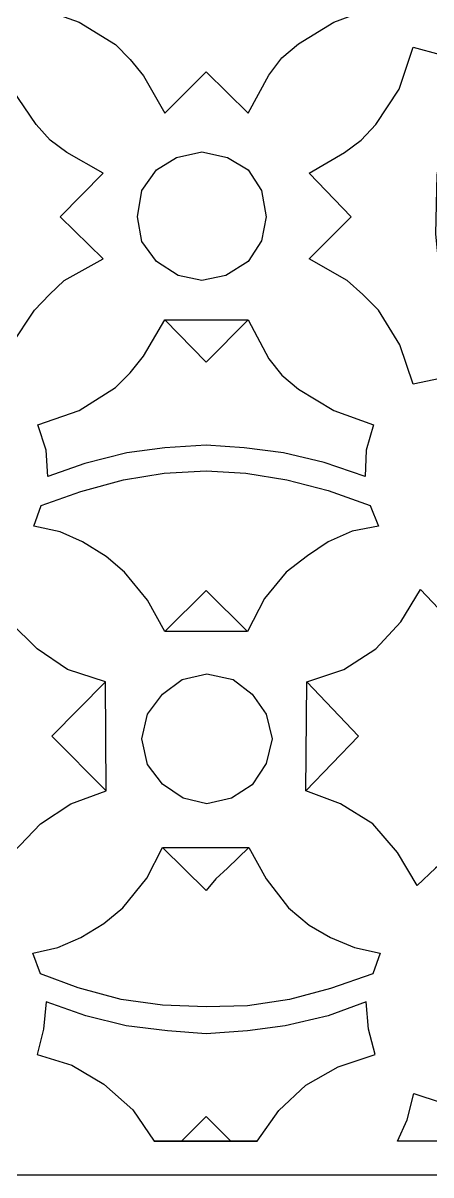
# Model space of a CAD drawing. Header units: centimetres. Extents: x 19.07 to 27, y 0.59 to 8.17.
# Drawn here: x 22.308 to 23.929, y 0.594 to 5.171 of the extents above; entities that cross this region are included whole.
import ezdxf

# ---------------------------------------------------------------- set-up
doc = ezdxf.new("R2010")
doc.units = ezdxf.units.CM
doc.header["$MEASUREMENT"] = 0
doc.layers.add('layer 1', color=7, linetype='Continuous')

msp = doc.modelspace()

# ---------------------------------------------------------------- linework, layer by layer
at = {"layer": 'layer 1', "color": 250}
for points, knots in [([(26.99977, 0.59412), (26.99977, 0.59412), (19.06791, 0.59412), (19.06791, 0.59412), (19.06791, 0.59412), (19.06791, 0.59412), (19.06791, 8.16887), (19.06791, 8.16887), (19.06791, 8.16887), (19.06791, 8.16887), (26.99977, 8.16887), (26.99977, 8.16887), (26.99977, 8.16887), (26.99977, 8.16887), (26.99977, 0.59412), (26.99977, 0.59412)], [0, 0, 0, 0, 0.2, 0.2, 0.2, 0.2, 0.4, 0.4, 0.4, 0.4, 0.6, 0.6, 0.6, 0.6, 1, 1, 1, 1]), ([(22.87166, 4.81396), (22.87166, 4.81396), (22.78648, 4.96139), (22.78648, 4.96139), (22.78648, 4.96139), (22.78648, 4.96139), (22.73406, 5.02692), (22.73406, 5.02692), (22.73406, 5.02692), (22.73406, 5.02692), (22.67509, 5.08589), (22.67509, 5.08589), (22.67509, 5.08589), (22.67509, 5.08589), (22.53093, 5.17435), (22.53093, 5.17435), (22.53093, 5.17435), (22.53093, 5.17435), (22.36712, 5.23332), (22.36712, 5.23332), (22.36712, 5.23332), (22.36712, 5.23332), (22.39988, 5.33489), (22.39988, 5.33489), (22.39988, 5.33489), (22.39988, 5.33489), (22.40643, 5.43973), (22.40643, 5.43973), (22.40643, 5.43973), (22.40643, 5.43973), (22.55386, 5.38731), (22.55386, 5.38731), (22.55386, 5.38731), (22.55386, 5.38731), (22.72095, 5.34472), (22.72095, 5.34472), (22.72095, 5.34472), (22.72095, 5.34472), (22.87494, 5.32178), (22.87494, 5.32178), (22.87494, 5.32178), (22.87494, 5.32178), (23.03548, 5.31196), (23.03548, 5.31196), (23.03548, 5.31196), (23.03548, 5.31196), (23.18618, 5.32178), (23.18618, 5.32178), (23.18618, 5.32178), (23.18618, 5.32178), (23.34345, 5.34472), (23.34345, 5.34472), (23.34345, 5.34472), (23.34345, 5.34472), (23.50398, 5.38076), (23.50398, 5.38076), (23.50398, 5.38076), (23.50398, 5.38076), (23.6678, 5.43973), (23.6678, 5.43973), (23.6678, 5.43973), (23.6678, 5.43973), (23.67107, 5.33489), (23.67107, 5.33489), (23.67107, 5.33489), (23.67107, 5.33489), (23.70056, 5.23332), (23.70056, 5.23332), (23.70056, 5.23332), (23.70056, 5.23332), (23.5433, 5.17435), (23.5433, 5.17435), (23.5433, 5.17435), (23.5433, 5.17435), (23.40242, 5.08917), (23.40242, 5.08917), (23.40242, 5.08917), (23.40242, 5.08917), (23.33689, 5.03347), (23.33689, 5.03347), (23.33689, 5.03347), (23.33689, 5.03347), (23.28447, 4.96467), (23.28447, 4.96467), (23.28447, 4.96467), (23.28447, 4.96467), (23.20257, 4.81396), (23.20257, 4.81396), (23.20257, 4.81396), (23.20257, 4.81396), (23.03548, 4.97778), (23.03548, 4.97778), (23.03548, 4.97778), (23.03548, 4.97778), (22.87166, 4.81396), (22.87166, 4.81396)], [0, 0, 0, 0, 0.04, 0.04, 0.04, 0.04, 0.08, 0.08, 0.08, 0.08, 0.12, 0.12, 0.12, 0.12, 0.16, 0.16, 0.16, 0.16, 0.2, 0.2, 0.2, 0.2, 0.24, 0.24, 0.24, 0.24, 0.28, 0.28, 0.28, 0.28, 0.32, 0.32, 0.32, 0.32, 0.36, 0.36, 0.36, 0.36, 0.4, 0.4, 0.4, 0.4, 0.44, 0.44, 0.44, 0.44, 0.48, 0.48, 0.48, 0.48, 0.52, 0.52, 0.52, 0.52, 0.56, 0.56, 0.56, 0.56, 0.6, 0.6, 0.6, 0.6, 0.64, 0.64, 0.64, 0.64, 0.68, 0.68, 0.68, 0.68, 0.72, 0.72, 0.72, 0.72, 0.76, 0.76, 0.76, 0.76, 0.8, 0.8, 0.8, 0.8, 0.84, 0.84, 0.84, 0.84, 0.88, 0.88, 0.88, 0.88, 0.92, 0.92, 0.92, 0.92, 1, 1, 1, 1]), ([(22.62594, 4.23406), (22.62594, 4.23406), (22.47196, 4.14888), (22.47196, 4.14888), (22.47196, 4.14888), (22.47196, 4.14888), (22.41298, 4.09318), (22.41298, 4.09318), (22.41298, 4.09318), (22.41298, 4.09318), (22.35401, 4.03093), (22.35401, 4.03093), (22.35401, 4.03093), (22.35401, 4.03093), (22.26227, 3.89333), (22.26227, 3.89333), (22.26227, 3.89333), (22.26227, 3.89333), (22.20985, 3.73607), (22.20985, 3.73607), (22.20985, 3.73607), (22.20985, 3.73607), (22.11157, 3.759), (22.11157, 3.759), (22.11157, 3.759), (22.11157, 3.759), (21.9969, 3.76883), (21.9969, 3.76883), (21.9969, 3.76883), (21.9969, 3.76883), (22.05915, 3.93264), (22.05915, 3.93264), (22.05915, 3.93264), (22.05915, 3.93264), (22.09846, 4.08663), (22.09846, 4.08663), (22.09846, 4.08663), (22.09846, 4.08663), (22.11812, 4.25044), (22.11812, 4.25044), (22.11812, 4.25044), (22.11812, 4.25044), (22.12795, 4.40115), (22.12795, 4.40115), (22.12795, 4.40115), (22.12795, 4.40115), (22.11812, 4.56824), (22.11812, 4.56824), (22.11812, 4.56824), (22.11812, 4.56824), (22.09846, 4.7255), (22.09846, 4.7255), (22.09846, 4.7255), (22.09846, 4.7255), (22.05915, 4.88604), (22.05915, 4.88604), (22.05915, 4.88604), (22.05915, 4.88604), (21.9969, 5.03675), (21.9969, 5.03675), (21.9969, 5.03675), (21.9969, 5.03675), (22.11157, 5.04658), (22.11157, 5.04658), (22.11157, 5.04658), (22.11157, 5.04658), (22.20985, 5.07606), (22.20985, 5.07606), (22.20985, 5.07606), (22.20985, 5.07606), (22.26555, 4.90897), (22.26555, 4.90897), (22.26555, 4.90897), (22.26555, 4.90897), (22.36056, 4.76809), (22.36056, 4.76809), (22.36056, 4.76809), (22.36056, 4.76809), (22.41626, 4.70584), (22.41626, 4.70584), (22.41626, 4.70584), (22.41626, 4.70584), (22.48179, 4.6567), (22.48179, 4.6567), (22.48179, 4.6567), (22.48179, 4.6567), (22.62594, 4.57479), (22.62594, 4.57479), (22.62594, 4.57479), (22.62594, 4.57479), (22.45558, 4.40115), (22.45558, 4.40115), (22.45558, 4.40115), (22.45558, 4.40115), (22.62594, 4.23406), (22.62594, 4.23406)], [0, 0, 0, 0, 0.04, 0.04, 0.04, 0.04, 0.08, 0.08, 0.08, 0.08, 0.12, 0.12, 0.12, 0.12, 0.16, 0.16, 0.16, 0.16, 0.2, 0.2, 0.2, 0.2, 0.24, 0.24, 0.24, 0.24, 0.28, 0.28, 0.28, 0.28, 0.32, 0.32, 0.32, 0.32, 0.36, 0.36, 0.36, 0.36, 0.4, 0.4, 0.4, 0.4, 0.44, 0.44, 0.44, 0.44, 0.48, 0.48, 0.48, 0.48, 0.52, 0.52, 0.52, 0.52, 0.56, 0.56, 0.56, 0.56, 0.6, 0.6, 0.6, 0.6, 0.64, 0.64, 0.64, 0.64, 0.68, 0.68, 0.68, 0.68, 0.72, 0.72, 0.72, 0.72, 0.76, 0.76, 0.76, 0.76, 0.8, 0.8, 0.8, 0.8, 0.84, 0.84, 0.84, 0.84, 0.88, 0.88, 0.88, 0.88, 0.92, 0.92, 0.92, 0.92, 1, 1, 1, 1]), ([(23.44501, 4.23406), (23.44501, 4.23406), (23.59572, 4.14888), (23.59572, 4.14888), (23.59572, 4.14888), (23.59572, 4.14888), (23.65797, 4.09318), (23.65797, 4.09318), (23.65797, 4.09318), (23.65797, 4.09318), (23.72022, 4.03093), (23.72022, 4.03093), (23.72022, 4.03093), (23.72022, 4.03093), (23.8054, 3.89333), (23.8054, 3.89333), (23.8054, 3.89333), (23.8054, 3.89333), (23.85782, 3.73607), (23.85782, 3.73607), (23.85782, 3.73607), (23.85782, 3.73607), (23.96594, 3.759), (23.96594, 3.759), (23.96594, 3.759), (23.96594, 3.759), (24.0675, 3.76883), (24.0675, 3.76883), (24.0675, 3.76883), (24.0675, 3.76883), (24.01181, 3.93264), (24.01181, 3.93264), (24.01181, 3.93264), (24.01181, 3.93264), (23.97249, 4.08663), (23.97249, 4.08663), (23.97249, 4.08663), (23.97249, 4.08663), (23.94628, 4.33235), (23.94628, 4.33235), (23.94628, 4.33235), (23.94628, 4.33235), (23.95283, 4.56824), (23.95283, 4.56824), (23.95283, 4.56824), (23.95283, 4.56824), (23.99543, 4.81396), (23.99543, 4.81396), (23.99543, 4.81396), (23.99543, 4.81396), (24.0675, 5.03675), (24.0675, 5.03675), (24.0675, 5.03675), (24.0675, 5.03675), (23.96594, 5.04658), (23.96594, 5.04658), (23.96594, 5.04658), (23.96594, 5.04658), (23.85782, 5.07606), (23.85782, 5.07606), (23.85782, 5.07606), (23.85782, 5.07606), (23.80212, 4.90897), (23.80212, 4.90897), (23.80212, 4.90897), (23.80212, 4.90897), (23.71039, 4.76809), (23.71039, 4.76809), (23.71039, 4.76809), (23.71039, 4.76809), (23.65142, 4.70584), (23.65142, 4.70584), (23.65142, 4.70584), (23.65142, 4.70584), (23.58589, 4.6567), (23.58589, 4.6567), (23.58589, 4.6567), (23.58589, 4.6567), (23.44501, 4.57479), (23.44501, 4.57479), (23.44501, 4.57479), (23.44501, 4.57479), (23.6121, 4.40115), (23.6121, 4.40115), (23.6121, 4.40115), (23.6121, 4.40115), (23.44501, 4.23406), (23.44501, 4.23406)], [0, 0, 0, 0, 0.0434783, 0.0434783, 0.0434783, 0.0434783, 0.0869565, 0.0869565, 0.0869565, 0.0869565, 0.1304348, 0.1304348, 0.1304348, 0.1304348, 0.173913, 0.173913, 0.173913, 0.173913, 0.2173913, 0.2173913, 0.2173913, 0.2173913, 0.2608696, 0.2608696, 0.2608696, 0.2608696, 0.3043478, 0.3043478, 0.3043478, 0.3043478, 0.3478261, 0.3478261, 0.3478261, 0.3478261, 0.3913043, 0.3913043, 0.3913043, 0.3913043, 0.4347826, 0.4347826, 0.4347826, 0.4347826, 0.4782609, 0.4782609, 0.4782609, 0.4782609, 0.5217391, 0.5217391, 0.5217391, 0.5217391, 0.5652174, 0.5652174, 0.5652174, 0.5652174, 0.6086957, 0.6086957, 0.6086957, 0.6086957, 0.6521739, 0.6521739, 0.6521739, 0.6521739, 0.6956522, 0.6956522, 0.6956522, 0.6956522, 0.7391304, 0.7391304, 0.7391304, 0.7391304, 0.7826087, 0.7826087, 0.7826087, 0.7826087, 0.826087, 0.826087, 0.826087, 0.826087, 0.8695652, 0.8695652, 0.8695652, 0.8695652, 0.9130435, 0.9130435, 0.9130435, 0.9130435, 1, 1, 1, 1]), ([(23.01909, 4.65998), (23.01909, 4.65998), (22.91753, 4.63704), (22.91753, 4.63704), (22.91753, 4.63704), (22.91753, 4.63704), (22.8389, 4.5879), (22.8389, 4.5879), (22.8389, 4.5879), (22.8389, 4.5879), (22.77993, 4.50599), (22.77993, 4.50599), (22.77993, 4.50599), (22.77993, 4.50599), (22.76355, 4.40115), (22.76355, 4.40115), (22.76355, 4.40115), (22.76355, 4.40115), (22.77993, 4.30286), (22.77993, 4.30286), (22.77993, 4.30286), (22.77993, 4.30286), (22.8389, 4.22423), (22.8389, 4.22423), (22.8389, 4.22423), (22.8389, 4.22423), (22.92408, 4.16854), (22.92408, 4.16854), (22.92408, 4.16854), (22.92408, 4.16854), (23.01909, 4.14888), (23.01909, 4.14888), (23.01909, 4.14888), (23.01909, 4.14888), (23.11411, 4.16854), (23.11411, 4.16854), (23.11411, 4.16854), (23.11411, 4.16854), (23.20257, 4.22423), (23.20257, 4.22423), (23.20257, 4.22423), (23.20257, 4.22423), (23.25499, 4.30614), (23.25499, 4.30614), (23.25499, 4.30614), (23.25499, 4.30614), (23.27464, 4.40115), (23.27464, 4.40115), (23.27464, 4.40115), (23.27464, 4.40115), (23.25499, 4.50599), (23.25499, 4.50599), (23.25499, 4.50599), (23.25499, 4.50599), (23.20257, 4.5879), (23.20257, 4.5879), (23.20257, 4.5879), (23.20257, 4.5879), (23.12066, 4.63704), (23.12066, 4.63704), (23.12066, 4.63704), (23.12066, 4.63704), (23.01909, 4.65998), (23.01909, 4.65998)], [0, 0, 0, 0, 0.0588235, 0.0588235, 0.0588235, 0.0588235, 0.1176471, 0.1176471, 0.1176471, 0.1176471, 0.1764706, 0.1764706, 0.1764706, 0.1764706, 0.2352941, 0.2352941, 0.2352941, 0.2352941, 0.2941176, 0.2941176, 0.2941176, 0.2941176, 0.3529412, 0.3529412, 0.3529412, 0.3529412, 0.4117647, 0.4117647, 0.4117647, 0.4117647, 0.4705882, 0.4705882, 0.4705882, 0.4705882, 0.5294118, 0.5294118, 0.5294118, 0.5294118, 0.5882353, 0.5882353, 0.5882353, 0.5882353, 0.6470588, 0.6470588, 0.6470588, 0.6470588, 0.7058824, 0.7058824, 0.7058824, 0.7058824, 0.7647059, 0.7647059, 0.7647059, 0.7647059, 0.8235294, 0.8235294, 0.8235294, 0.8235294, 0.8823529, 0.8823529, 0.8823529, 0.8823529, 1, 1, 1, 1]), ([(22.45558, 4.40115), (22.45558, 4.40115), (22.62594, 4.23406), (22.62594, 4.23406), (22.62594, 4.23406), (22.62594, 4.23406), (22.45558, 4.40115), (22.45558, 4.40115)], [0, 0, 0, 0, 0.3333333, 0.3333333, 0.3333333, 0.3333333, 1, 1, 1, 1]), ([(23.6121, 4.40115), (23.6121, 4.40115), (23.44501, 4.23406), (23.44501, 4.23406), (23.44501, 4.23406), (23.44501, 4.23406), (23.6121, 4.40115), (23.6121, 4.40115)], [0, 0, 0, 0, 0.3333333, 0.3333333, 0.3333333, 0.3333333, 1, 1, 1, 1]), ([(22.87166, 3.99162), (22.87166, 3.99162), (22.78648, 3.84746), (22.78648, 3.84746), (22.78648, 3.84746), (22.78648, 3.84746), (22.73406, 3.78193), (22.73406, 3.78193), (22.73406, 3.78193), (22.73406, 3.78193), (22.67509, 3.72296), (22.67509, 3.72296), (22.67509, 3.72296), (22.67509, 3.72296), (22.53093, 3.63123), (22.53093, 3.63123), (22.53093, 3.63123), (22.53093, 3.63123), (22.36712, 3.57553), (22.36712, 3.57553), (22.36712, 3.57553), (22.36712, 3.57553), (22.39988, 3.47396), (22.39988, 3.47396), (22.39988, 3.47396), (22.39988, 3.47396), (22.40643, 3.36912), (22.40643, 3.36912), (22.40643, 3.36912), (22.40643, 3.36912), (22.55386, 3.42154), (22.55386, 3.42154), (22.55386, 3.42154), (22.55386, 3.42154), (22.72095, 3.46414), (22.72095, 3.46414), (22.72095, 3.46414), (22.72095, 3.46414), (22.87166, 3.48379), (22.87166, 3.48379), (22.87166, 3.48379), (22.87166, 3.48379), (23.03548, 3.49362), (23.03548, 3.49362), (23.03548, 3.49362), (23.03548, 3.49362), (23.18618, 3.48379), (23.18618, 3.48379), (23.18618, 3.48379), (23.18618, 3.48379), (23.34345, 3.46414), (23.34345, 3.46414), (23.34345, 3.46414), (23.34345, 3.46414), (23.50398, 3.42482), (23.50398, 3.42482), (23.50398, 3.42482), (23.50398, 3.42482), (23.6678, 3.36912), (23.6678, 3.36912), (23.6678, 3.36912), (23.6678, 3.36912), (23.67107, 3.47396), (23.67107, 3.47396), (23.67107, 3.47396), (23.67107, 3.47396), (23.70056, 3.57553), (23.70056, 3.57553), (23.70056, 3.57553), (23.70056, 3.57553), (23.5433, 3.63123), (23.5433, 3.63123), (23.5433, 3.63123), (23.5433, 3.63123), (23.40242, 3.71641), (23.40242, 3.71641), (23.40242, 3.71641), (23.40242, 3.71641), (23.33689, 3.77211), (23.33689, 3.77211), (23.33689, 3.77211), (23.33689, 3.77211), (23.28447, 3.83763), (23.28447, 3.83763), (23.28447, 3.83763), (23.28447, 3.83763), (23.20257, 3.99162), (23.20257, 3.99162), (23.20257, 3.99162), (23.20257, 3.99162), (22.87166, 3.99162), (22.87166, 3.99162), (22.87166, 3.99162), (22.87166, 3.99162), (23.03548, 3.82453), (23.03548, 3.82453), (23.03548, 3.82453), (23.03548, 3.82453), (23.20257, 3.99162), (23.20257, 3.99162), (23.20257, 3.99162), (23.20257, 3.99162), (22.87166, 3.99162), (22.87166, 3.99162)], [0, 0, 0, 0, 0.037037, 0.037037, 0.037037, 0.037037, 0.0740741, 0.0740741, 0.0740741, 0.0740741, 0.1111111, 0.1111111, 0.1111111, 0.1111111, 0.1481481, 0.1481481, 0.1481481, 0.1481481, 0.1851852, 0.1851852, 0.1851852, 0.1851852, 0.2222222, 0.2222222, 0.2222222, 0.2222222, 0.2592593, 0.2592593, 0.2592593, 0.2592593, 0.2962963, 0.2962963, 0.2962963, 0.2962963, 0.3333333, 0.3333333, 0.3333333, 0.3333333, 0.3703704, 0.3703704, 0.3703704, 0.3703704, 0.4074074, 0.4074074, 0.4074074, 0.4074074, 0.4444444, 0.4444444, 0.4444444, 0.4444444, 0.4814815, 0.4814815, 0.4814815, 0.4814815, 0.5185185, 0.5185185, 0.5185185, 0.5185185, 0.5555556, 0.5555556, 0.5555556, 0.5555556, 0.5925926, 0.5925926, 0.5925926, 0.5925926, 0.6296296, 0.6296296, 0.6296296, 0.6296296, 0.6666667, 0.6666667, 0.6666667, 0.6666667, 0.7037037, 0.7037037, 0.7037037, 0.7037037, 0.7407407, 0.7407407, 0.7407407, 0.7407407, 0.7777778, 0.7777778, 0.7777778, 0.7777778, 0.8148148, 0.8148148, 0.8148148, 0.8148148, 0.8518519, 0.8518519, 0.8518519, 0.8518519, 0.8888889, 0.8888889, 0.8888889, 0.8888889, 0.9259259, 0.9259259, 0.9259259, 0.9259259, 1, 1, 1, 1]), ([(23.19929, 2.75318), (23.19929, 2.75318), (23.03548, 2.917), (23.03548, 2.917), (23.03548, 2.917), (23.03548, 2.917), (22.87166, 2.75318), (22.87166, 2.75318), (22.87166, 2.75318), (22.87166, 2.75318), (23.19929, 2.75318), (23.19929, 2.75318), (23.19929, 2.75318), (23.19929, 2.75318), (23.26809, 2.88423), (23.26809, 2.88423), (23.26809, 2.88423), (23.26809, 2.88423), (23.35327, 2.98908), (23.35327, 2.98908), (23.35327, 2.98908), (23.35327, 2.98908), (23.43846, 3.0546), (23.43846, 3.0546), (23.43846, 3.0546), (23.43846, 3.0546), (23.52036, 3.1103), (23.52036, 3.1103), (23.52036, 3.1103), (23.52036, 3.1103), (23.61538, 3.15289), (23.61538, 3.15289), (23.61538, 3.15289), (23.61538, 3.15289), (23.72022, 3.17255), (23.72022, 3.17255), (23.72022, 3.17255), (23.72022, 3.17255), (23.68746, 3.25445), (23.68746, 3.25445), (23.68746, 3.25445), (23.68746, 3.25445), (23.52036, 3.31343), (23.52036, 3.31343), (23.52036, 3.31343), (23.52036, 3.31343), (23.35655, 3.35602), (23.35655, 3.35602), (23.35655, 3.35602), (23.35655, 3.35602), (23.19274, 3.38223), (23.19274, 3.38223), (23.19274, 3.38223), (23.19274, 3.38223), (23.03548, 3.39206), (23.03548, 3.39206), (23.03548, 3.39206), (23.03548, 3.39206), (22.86839, 3.38223), (22.86839, 3.38223), (22.86839, 3.38223), (22.86839, 3.38223), (22.70785, 3.35602), (22.70785, 3.35602), (22.70785, 3.35602), (22.70785, 3.35602), (22.53748, 3.31015), (22.53748, 3.31015), (22.53748, 3.31015), (22.53748, 3.31015), (22.38022, 3.25445), (22.38022, 3.25445), (22.38022, 3.25445), (22.38022, 3.25445), (22.35073, 3.17255), (22.35073, 3.17255), (22.35073, 3.17255), (22.35073, 3.17255), (22.45558, 3.14961), (22.45558, 3.14961), (22.45558, 3.14961), (22.45558, 3.14961), (22.54403, 3.1103), (22.54403, 3.1103), (22.54403, 3.1103), (22.54403, 3.1103), (22.63905, 3.05132), (22.63905, 3.05132), (22.63905, 3.05132), (22.63905, 3.05132), (22.71112, 2.98908), (22.71112, 2.98908), (22.71112, 2.98908), (22.71112, 2.98908), (22.80286, 2.87768), (22.80286, 2.87768), (22.80286, 2.87768), (22.80286, 2.87768), (22.87166, 2.75318), (22.87166, 2.75318), (22.87166, 2.75318), (22.87166, 2.75318), (23.19929, 2.75318), (23.19929, 2.75318)], [0, 0, 0, 0, 0.037037, 0.037037, 0.037037, 0.037037, 0.0740741, 0.0740741, 0.0740741, 0.0740741, 0.1111111, 0.1111111, 0.1111111, 0.1111111, 0.1481481, 0.1481481, 0.1481481, 0.1481481, 0.1851852, 0.1851852, 0.1851852, 0.1851852, 0.2222222, 0.2222222, 0.2222222, 0.2222222, 0.2592593, 0.2592593, 0.2592593, 0.2592593, 0.2962963, 0.2962963, 0.2962963, 0.2962963, 0.3333333, 0.3333333, 0.3333333, 0.3333333, 0.3703704, 0.3703704, 0.3703704, 0.3703704, 0.4074074, 0.4074074, 0.4074074, 0.4074074, 0.4444444, 0.4444444, 0.4444444, 0.4444444, 0.4814815, 0.4814815, 0.4814815, 0.4814815, 0.5185185, 0.5185185, 0.5185185, 0.5185185, 0.5555556, 0.5555556, 0.5555556, 0.5555556, 0.5925926, 0.5925926, 0.5925926, 0.5925926, 0.6296296, 0.6296296, 0.6296296, 0.6296296, 0.6666667, 0.6666667, 0.6666667, 0.6666667, 0.7037037, 0.7037037, 0.7037037, 0.7037037, 0.7407407, 0.7407407, 0.7407407, 0.7407407, 0.7777778, 0.7777778, 0.7777778, 0.7777778, 0.8148148, 0.8148148, 0.8148148, 0.8148148, 0.8518519, 0.8518519, 0.8518519, 0.8518519, 0.8888889, 0.8888889, 0.8888889, 0.8888889, 0.9259259, 0.9259259, 0.9259259, 0.9259259, 1, 1, 1, 1]), ([(22.63905, 2.12086), (22.63905, 2.12086), (22.49817, 2.06844), (22.49817, 2.06844), (22.49817, 2.06844), (22.49817, 2.06844), (22.37694, 1.98981), (22.37694, 1.98981), (22.37694, 1.98981), (22.37694, 1.98981), (22.26883, 1.87514), (22.26883, 1.87514), (22.26883, 1.87514), (22.26883, 1.87514), (22.19347, 1.74409), (22.19347, 1.74409), (22.19347, 1.74409), (22.19347, 1.74409), (22.12795, 1.81289), (22.12795, 1.81289), (22.12795, 1.81289), (22.12795, 1.81289), (22.04932, 1.87514), (22.04932, 1.87514), (22.04932, 1.87514), (22.04932, 1.87514), (21.86912, 1.98981), (21.86912, 1.98981), (21.86912, 1.98981), (21.86912, 1.98981), (21.61685, 2.0881), (21.61685, 2.0881), (21.61685, 2.0881), (21.61685, 2.0881), (21.33181, 2.15035), (21.33181, 2.15035), (21.33181, 2.15035), (21.33181, 2.15035), (21.32854, 2.15035), (21.32854, 2.15035), (21.32854, 2.15035), (21.32854, 2.15035), (21.35475, 2.23226), (21.35475, 2.23226), (21.35475, 2.23226), (21.35475, 2.23226), (21.36458, 2.33382), (21.36458, 2.33382), (21.36458, 2.33382), (21.36458, 2.33382), (21.35802, 2.41573), (21.35802, 2.41573), (21.35802, 2.41573), (21.35802, 2.41573), (21.32854, 2.49436), (21.32854, 2.49436), (21.32854, 2.49436), (21.32854, 2.49436), (21.59391, 2.56316), (21.59391, 2.56316), (21.59391, 2.56316), (21.59391, 2.56316), (21.86585, 2.67128), (21.86585, 2.67128), (21.86585, 2.67128), (21.86585, 2.67128), (22.03294, 2.76957), (22.03294, 2.76957), (22.03294, 2.76957), (22.03294, 2.76957), (22.11157, 2.84492), (22.11157, 2.84492), (22.11157, 2.84492), (22.11157, 2.84492), (22.18037, 2.92027), (22.18037, 2.92027), (22.18037, 2.92027), (22.18037, 2.92027), (22.25572, 2.7925), (22.25572, 2.7925), (22.25572, 2.7925), (22.25572, 2.7925), (22.36384, 2.68438), (22.36384, 2.68438), (22.36384, 2.68438), (22.36384, 2.68438), (22.48506, 2.60248), (22.48506, 2.60248), (22.48506, 2.60248), (22.48506, 2.60248), (22.63577, 2.55333), (22.63577, 2.55333), (22.63577, 2.55333), (22.63577, 2.55333), (22.63905, 2.12086), (22.63905, 2.12086), (22.63905, 2.12086), (22.63905, 2.12086), (22.42281, 2.3371), (22.42281, 2.3371), (22.42281, 2.3371), (22.42281, 2.3371), (22.63577, 2.55333), (22.63577, 2.55333), (22.63577, 2.55333), (22.63577, 2.55333), (22.63905, 2.12086), (22.63905, 2.12086)], [0, 0, 0, 0, 0.0357143, 0.0357143, 0.0357143, 0.0357143, 0.0714286, 0.0714286, 0.0714286, 0.0714286, 0.1071429, 0.1071429, 0.1071429, 0.1071429, 0.1428571, 0.1428571, 0.1428571, 0.1428571, 0.1785714, 0.1785714, 0.1785714, 0.1785714, 0.2142857, 0.2142857, 0.2142857, 0.2142857, 0.25, 0.25, 0.25, 0.25, 0.2857143, 0.2857143, 0.2857143, 0.2857143, 0.3214286, 0.3214286, 0.3214286, 0.3214286, 0.3571429, 0.3571429, 0.3571429, 0.3571429, 0.3928571, 0.3928571, 0.3928571, 0.3928571, 0.4285714, 0.4285714, 0.4285714, 0.4285714, 0.4642857, 0.4642857, 0.4642857, 0.4642857, 0.5, 0.5, 0.5, 0.5, 0.5357143, 0.5357143, 0.5357143, 0.5357143, 0.5714286, 0.5714286, 0.5714286, 0.5714286, 0.6071429, 0.6071429, 0.6071429, 0.6071429, 0.6428571, 0.6428571, 0.6428571, 0.6428571, 0.6785714, 0.6785714, 0.6785714, 0.6785714, 0.7142857, 0.7142857, 0.7142857, 0.7142857, 0.75, 0.75, 0.75, 0.75, 0.7857143, 0.7857143, 0.7857143, 0.7857143, 0.8214286, 0.8214286, 0.8214286, 0.8214286, 0.8571429, 0.8571429, 0.8571429, 0.8571429, 0.8928571, 0.8928571, 0.8928571, 0.8928571, 0.9285714, 0.9285714, 0.9285714, 0.9285714, 1, 1, 1, 1]), ([(23.43191, 2.12086), (23.43191, 2.12086), (23.56951, 2.06844), (23.56951, 2.06844), (23.56951, 2.06844), (23.56951, 2.06844), (23.69728, 1.98981), (23.69728, 1.98981), (23.69728, 1.98981), (23.69728, 1.98981), (23.79557, 1.87514), (23.79557, 1.87514), (23.79557, 1.87514), (23.79557, 1.87514), (23.8742, 1.74409), (23.8742, 1.74409), (23.8742, 1.74409), (23.8742, 1.74409), (23.94628, 1.81289), (23.94628, 1.81289), (23.94628, 1.81289), (23.94628, 1.81289), (24.02164, 1.87514), (24.02164, 1.87514), (24.02164, 1.87514), (24.02164, 1.87514), (24.19528, 1.98981), (24.19528, 1.98981), (24.19528, 1.98981), (24.19528, 1.98981), (24.45083, 2.0881), (24.45083, 2.0881), (24.45083, 2.0881), (24.45083, 2.0881), (24.73586, 2.15035), (24.73586, 2.15035), (24.73586, 2.15035), (24.73586, 2.15035), (24.73914, 2.15035), (24.73914, 2.15035), (24.73914, 2.15035), (24.73914, 2.15035), (24.71293, 2.23226), (24.71293, 2.23226), (24.71293, 2.23226), (24.71293, 2.23226), (24.7031, 2.33382), (24.7031, 2.33382), (24.7031, 2.33382), (24.7031, 2.33382), (24.71293, 2.41573), (24.71293, 2.41573), (24.71293, 2.41573), (24.71293, 2.41573), (24.73914, 2.49436), (24.73914, 2.49436), (24.73914, 2.49436), (24.73914, 2.49436), (24.47049, 2.56316), (24.47049, 2.56316), (24.47049, 2.56316), (24.47049, 2.56316), (24.20183, 2.67128), (24.20183, 2.67128), (24.20183, 2.67128), (24.20183, 2.67128), (24.03802, 2.76957), (24.03802, 2.76957), (24.03802, 2.76957), (24.03802, 2.76957), (23.95939, 2.84492), (23.95939, 2.84492), (23.95939, 2.84492), (23.95939, 2.84492), (23.88731, 2.92027), (23.88731, 2.92027), (23.88731, 2.92027), (23.88731, 2.92027), (23.80868, 2.7925), (23.80868, 2.7925), (23.80868, 2.7925), (23.80868, 2.7925), (23.71039, 2.68438), (23.71039, 2.68438), (23.71039, 2.68438), (23.71039, 2.68438), (23.58261, 2.60248), (23.58261, 2.60248), (23.58261, 2.60248), (23.58261, 2.60248), (23.43518, 2.55333), (23.43518, 2.55333), (23.43518, 2.55333), (23.43518, 2.55333), (23.43191, 2.12086), (23.43191, 2.12086), (23.43191, 2.12086), (23.43191, 2.12086), (23.64159, 2.3371), (23.64159, 2.3371), (23.64159, 2.3371), (23.64159, 2.3371), (23.43518, 2.55333), (23.43518, 2.55333), (23.43518, 2.55333), (23.43518, 2.55333), (23.43191, 2.12086), (23.43191, 2.12086)], [0, 0, 0, 0, 0.0357143, 0.0357143, 0.0357143, 0.0357143, 0.0714286, 0.0714286, 0.0714286, 0.0714286, 0.1071429, 0.1071429, 0.1071429, 0.1071429, 0.1428571, 0.1428571, 0.1428571, 0.1428571, 0.1785714, 0.1785714, 0.1785714, 0.1785714, 0.2142857, 0.2142857, 0.2142857, 0.2142857, 0.25, 0.25, 0.25, 0.25, 0.2857143, 0.2857143, 0.2857143, 0.2857143, 0.3214286, 0.3214286, 0.3214286, 0.3214286, 0.3571429, 0.3571429, 0.3571429, 0.3571429, 0.3928571, 0.3928571, 0.3928571, 0.3928571, 0.4285714, 0.4285714, 0.4285714, 0.4285714, 0.4642857, 0.4642857, 0.4642857, 0.4642857, 0.5, 0.5, 0.5, 0.5, 0.5357143, 0.5357143, 0.5357143, 0.5357143, 0.5714286, 0.5714286, 0.5714286, 0.5714286, 0.6071429, 0.6071429, 0.6071429, 0.6071429, 0.6428571, 0.6428571, 0.6428571, 0.6428571, 0.6785714, 0.6785714, 0.6785714, 0.6785714, 0.7142857, 0.7142857, 0.7142857, 0.7142857, 0.75, 0.75, 0.75, 0.75, 0.7857143, 0.7857143, 0.7857143, 0.7857143, 0.8214286, 0.8214286, 0.8214286, 0.8214286, 0.8571429, 0.8571429, 0.8571429, 0.8571429, 0.8928571, 0.8928571, 0.8928571, 0.8928571, 0.9285714, 0.9285714, 0.9285714, 0.9285714, 1, 1, 1, 1]), ([(23.03875, 2.58609), (23.03875, 2.58609), (22.94046, 2.56316), (22.94046, 2.56316), (22.94046, 2.56316), (22.94046, 2.56316), (22.86183, 2.50419), (22.86183, 2.50419), (22.86183, 2.50419), (22.86183, 2.50419), (22.80286, 2.42556), (22.80286, 2.42556), (22.80286, 2.42556), (22.80286, 2.42556), (22.77993, 2.32727), (22.77993, 2.32727), (22.77993, 2.32727), (22.77993, 2.32727), (22.80286, 2.2257), (22.80286, 2.2257), (22.80286, 2.2257), (22.80286, 2.2257), (22.86183, 2.14707), (22.86183, 2.14707), (22.86183, 2.14707), (22.86183, 2.14707), (22.94374, 2.09138), (22.94374, 2.09138), (22.94374, 2.09138), (22.94374, 2.09138), (23.03875, 2.06844), (23.03875, 2.06844), (23.03875, 2.06844), (23.03875, 2.06844), (23.13704, 2.09138), (23.13704, 2.09138), (23.13704, 2.09138), (23.13704, 2.09138), (23.21895, 2.1438), (23.21895, 2.1438), (23.21895, 2.1438), (23.21895, 2.1438), (23.27464, 2.22898), (23.27464, 2.22898), (23.27464, 2.22898), (23.27464, 2.22898), (23.29758, 2.32727), (23.29758, 2.32727), (23.29758, 2.32727), (23.29758, 2.32727), (23.27464, 2.42556), (23.27464, 2.42556), (23.27464, 2.42556), (23.27464, 2.42556), (23.21895, 2.50419), (23.21895, 2.50419), (23.21895, 2.50419), (23.21895, 2.50419), (23.14359, 2.56316), (23.14359, 2.56316), (23.14359, 2.56316), (23.14359, 2.56316), (23.03875, 2.58609), (23.03875, 2.58609)], [0, 0, 0, 0, 0.0588235, 0.0588235, 0.0588235, 0.0588235, 0.1176471, 0.1176471, 0.1176471, 0.1176471, 0.1764706, 0.1764706, 0.1764706, 0.1764706, 0.2352941, 0.2352941, 0.2352941, 0.2352941, 0.2941176, 0.2941176, 0.2941176, 0.2941176, 0.3529412, 0.3529412, 0.3529412, 0.3529412, 0.4117647, 0.4117647, 0.4117647, 0.4117647, 0.4705882, 0.4705882, 0.4705882, 0.4705882, 0.5294118, 0.5294118, 0.5294118, 0.5294118, 0.5882353, 0.5882353, 0.5882353, 0.5882353, 0.6470588, 0.6470588, 0.6470588, 0.6470588, 0.7058824, 0.7058824, 0.7058824, 0.7058824, 0.7647059, 0.7647059, 0.7647059, 0.7647059, 0.8235294, 0.8235294, 0.8235294, 0.8235294, 0.8823529, 0.8823529, 0.8823529, 0.8823529, 1, 1, 1, 1]), ([(22.86183, 1.8948), (22.86183, 1.8948), (22.79958, 1.77358), (22.79958, 1.77358), (22.79958, 1.77358), (22.79958, 1.77358), (22.70457, 1.65563), (22.70457, 1.65563), (22.70457, 1.65563), (22.70457, 1.65563), (22.62922, 1.59338), (22.62922, 1.59338), (22.62922, 1.59338), (22.62922, 1.59338), (22.53748, 1.53769), (22.53748, 1.53769), (22.53748, 1.53769), (22.53748, 1.53769), (22.44575, 1.49837), (22.44575, 1.49837), (22.44575, 1.49837), (22.44575, 1.49837), (22.34746, 1.47544), (22.34746, 1.47544), (22.34746, 1.47544), (22.34746, 1.47544), (22.37694, 1.39353), (22.37694, 1.39353), (22.37694, 1.39353), (22.37694, 1.39353), (22.52765, 1.33783), (22.52765, 1.33783), (22.52765, 1.33783), (22.52765, 1.33783), (22.69802, 1.29196), (22.69802, 1.29196), (22.69802, 1.29196), (22.69802, 1.29196), (22.86183, 1.26903), (22.86183, 1.26903), (22.86183, 1.26903), (22.86183, 1.26903), (23.03548, 1.26248), (23.03548, 1.26248), (23.03548, 1.26248), (23.03548, 1.26248), (23.19929, 1.26575), (23.19929, 1.26575), (23.19929, 1.26575), (23.19929, 1.26575), (23.36638, 1.29196), (23.36638, 1.29196), (23.36638, 1.29196), (23.36638, 1.29196), (23.53019, 1.33456), (23.53019, 1.33456), (23.53019, 1.33456), (23.53019, 1.33456), (23.69728, 1.39353), (23.69728, 1.39353), (23.69728, 1.39353), (23.69728, 1.39353), (23.72677, 1.47544), (23.72677, 1.47544), (23.72677, 1.47544), (23.72677, 1.47544), (23.62521, 1.49837), (23.62521, 1.49837), (23.62521, 1.49837), (23.62521, 1.49837), (23.53019, 1.53769), (23.53019, 1.53769), (23.53019, 1.53769), (23.53019, 1.53769), (23.44501, 1.58683), (23.44501, 1.58683), (23.44501, 1.58683), (23.44501, 1.58683), (23.3631, 1.65563), (23.3631, 1.65563), (23.3631, 1.65563), (23.3631, 1.65563), (23.27464, 1.7703), (23.27464, 1.7703), (23.27464, 1.7703), (23.27464, 1.7703), (23.20584, 1.8948), (23.20584, 1.8948), (23.20584, 1.8948), (23.20584, 1.8948), (22.86183, 1.8948), (22.86183, 1.8948), (22.86183, 1.8948), (22.86183, 1.8948), (23.03548, 1.72443), (23.03548, 1.72443), (23.03548, 1.72443), (23.03548, 1.72443), (23.07479, 1.7703), (23.07479, 1.7703), (23.07479, 1.7703), (23.07479, 1.7703), (23.12066, 1.81289), (23.12066, 1.81289), (23.12066, 1.81289), (23.12066, 1.81289), (23.20584, 1.8948), (23.20584, 1.8948), (23.20584, 1.8948), (23.20584, 1.8948), (22.86183, 1.8948), (22.86183, 1.8948)], [0, 0, 0, 0, 0.0344828, 0.0344828, 0.0344828, 0.0344828, 0.0689655, 0.0689655, 0.0689655, 0.0689655, 0.1034483, 0.1034483, 0.1034483, 0.1034483, 0.137931, 0.137931, 0.137931, 0.137931, 0.1724138, 0.1724138, 0.1724138, 0.1724138, 0.2068966, 0.2068966, 0.2068966, 0.2068966, 0.2413793, 0.2413793, 0.2413793, 0.2413793, 0.2758621, 0.2758621, 0.2758621, 0.2758621, 0.3103448, 0.3103448, 0.3103448, 0.3103448, 0.3448276, 0.3448276, 0.3448276, 0.3448276, 0.3793103, 0.3793103, 0.3793103, 0.3793103, 0.4137931, 0.4137931, 0.4137931, 0.4137931, 0.4482759, 0.4482759, 0.4482759, 0.4482759, 0.4827586, 0.4827586, 0.4827586, 0.4827586, 0.5172414, 0.5172414, 0.5172414, 0.5172414, 0.5517241, 0.5517241, 0.5517241, 0.5517241, 0.5862069, 0.5862069, 0.5862069, 0.5862069, 0.6206897, 0.6206897, 0.6206897, 0.6206897, 0.6551724, 0.6551724, 0.6551724, 0.6551724, 0.6896552, 0.6896552, 0.6896552, 0.6896552, 0.7241379, 0.7241379, 0.7241379, 0.7241379, 0.7586207, 0.7586207, 0.7586207, 0.7586207, 0.7931034, 0.7931034, 0.7931034, 0.7931034, 0.8275862, 0.8275862, 0.8275862, 0.8275862, 0.862069, 0.862069, 0.862069, 0.862069, 0.8965517, 0.8965517, 0.8965517, 0.8965517, 0.9310345, 0.9310345, 0.9310345, 0.9310345, 1, 1, 1, 1]), ([(22.82907, 0.72844), (22.82907, 0.72844), (22.74389, 0.85294), (22.74389, 0.85294), (22.74389, 0.85294), (22.74389, 0.85294), (22.62922, 0.95451), (22.62922, 0.95451), (22.62922, 0.95451), (22.62922, 0.95451), (22.50144, 1.02986), (22.50144, 1.02986), (22.50144, 1.02986), (22.50144, 1.02986), (22.36384, 1.07245), (22.36384, 1.07245), (22.36384, 1.07245), (22.36384, 1.07245), (22.39005, 1.17402), (22.39005, 1.17402), (22.39005, 1.17402), (22.39005, 1.17402), (22.39988, 1.28214), (22.39988, 1.28214), (22.39988, 1.28214), (22.39988, 1.28214), (22.55714, 1.22644), (22.55714, 1.22644), (22.55714, 1.22644), (22.55714, 1.22644), (22.71768, 1.18712), (22.71768, 1.18712), (22.71768, 1.18712), (22.71768, 1.18712), (22.88149, 1.16747), (22.88149, 1.16747), (22.88149, 1.16747), (22.88149, 1.16747), (23.03548, 1.15436), (23.03548, 1.15436), (23.03548, 1.15436), (23.03548, 1.15436), (23.19929, 1.16747), (23.19929, 1.16747), (23.19929, 1.16747), (23.19929, 1.16747), (23.35, 1.18712), (23.35, 1.18712), (23.35, 1.18712), (23.35, 1.18712), (23.52036, 1.22644), (23.52036, 1.22644), (23.52036, 1.22644), (23.52036, 1.22644), (23.67107, 1.28214), (23.67107, 1.28214), (23.67107, 1.28214), (23.67107, 1.28214), (23.6809, 1.17402), (23.6809, 1.17402), (23.6809, 1.17402), (23.6809, 1.17402), (23.70711, 1.07245), (23.70711, 1.07245), (23.70711, 1.07245), (23.70711, 1.07245), (23.55968, 1.02331), (23.55968, 1.02331), (23.55968, 1.02331), (23.55968, 1.02331), (23.43191, 0.95123), (23.43191, 0.95123), (23.43191, 0.95123), (23.43191, 0.95123), (23.32379, 0.84967), (23.32379, 0.84967), (23.32379, 0.84967), (23.32379, 0.84967), (23.23861, 0.72844), (23.23861, 0.72844), (23.23861, 0.72844), (23.23861, 0.72844), (22.82907, 0.72844), (22.82907, 0.72844)], [0, 0, 0, 0, 0.0454545, 0.0454545, 0.0454545, 0.0454545, 0.0909091, 0.0909091, 0.0909091, 0.0909091, 0.1363636, 0.1363636, 0.1363636, 0.1363636, 0.1818182, 0.1818182, 0.1818182, 0.1818182, 0.2272727, 0.2272727, 0.2272727, 0.2272727, 0.2727273, 0.2727273, 0.2727273, 0.2727273, 0.3181818, 0.3181818, 0.3181818, 0.3181818, 0.3636364, 0.3636364, 0.3636364, 0.3636364, 0.4090909, 0.4090909, 0.4090909, 0.4090909, 0.4545455, 0.4545455, 0.4545455, 0.4545455, 0.5, 0.5, 0.5, 0.5, 0.5454545, 0.5454545, 0.5454545, 0.5454545, 0.5909091, 0.5909091, 0.5909091, 0.5909091, 0.6363636, 0.6363636, 0.6363636, 0.6363636, 0.6818182, 0.6818182, 0.6818182, 0.6818182, 0.7272727, 0.7272727, 0.7272727, 0.7272727, 0.7727273, 0.7727273, 0.7727273, 0.7727273, 0.8181818, 0.8181818, 0.8181818, 0.8181818, 0.8636364, 0.8636364, 0.8636364, 0.8636364, 0.9090909, 0.9090909, 0.9090909, 0.9090909, 1, 1, 1, 1]), ([(24.02164, 0.72844), (24.02164, 0.72844), (24.07078, 0.87915), (24.07078, 0.87915), (24.07078, 0.87915), (24.07078, 0.87915), (23.96921, 0.88243), (23.96921, 0.88243), (23.96921, 0.88243), (23.96921, 0.88243), (23.8611, 0.91847), (23.8611, 0.91847), (23.8611, 0.91847), (23.8611, 0.91847), (23.83489, 0.81363), (23.83489, 0.81363), (23.83489, 0.81363), (23.83489, 0.81363), (23.79557, 0.72844), (23.79557, 0.72844), (23.79557, 0.72844), (23.79557, 0.72844), (24.02164, 0.72844), (24.02164, 0.72844)], [0, 0, 0, 0, 0.1428571, 0.1428571, 0.1428571, 0.1428571, 0.2857143, 0.2857143, 0.2857143, 0.2857143, 0.4285714, 0.4285714, 0.4285714, 0.4285714, 0.5714286, 0.5714286, 0.5714286, 0.5714286, 0.7142857, 0.7142857, 0.7142857, 0.7142857, 1, 1, 1, 1]), ([(23.13376, 0.72844), (23.13376, 0.72844), (23.03548, 0.82673), (23.03548, 0.82673), (23.03548, 0.82673), (23.03548, 0.82673), (22.93719, 0.72844), (22.93719, 0.72844), (22.93719, 0.72844), (22.93719, 0.72844), (22.82907, 0.72844), (22.82907, 0.72844), (22.82907, 0.72844), (22.82907, 0.72844), (23.13376, 0.72844), (23.13376, 0.72844)], [0, 0, 0, 0, 0.2, 0.2, 0.2, 0.2, 0.4, 0.4, 0.4, 0.4, 0.6, 0.6, 0.6, 0.6, 1, 1, 1, 1]), ([(23.23861, 0.72844), (23.23861, 0.72844), (23.13376, 0.72844), (23.13376, 0.72844), (23.13376, 0.72844), (23.13376, 0.72844), (23.23861, 0.72844), (23.23861, 0.72844)], [0, 0, 0, 0, 0.3333333, 0.3333333, 0.3333333, 0.3333333, 1, 1, 1, 1])]:
    msp.add_open_spline(points, degree=3, knots=knots, dxfattribs=at)

doc.saveas('drawing.dxf')
